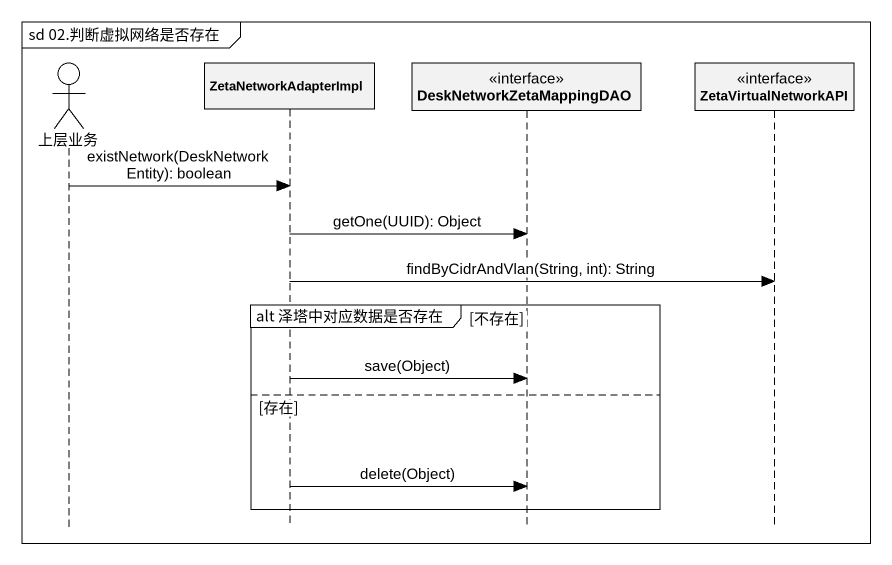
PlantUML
@startuml
mainframe sd 02.判断虚拟网络是否存在
hide footbox
actor 上层业务
participant ZetaNetworkAdapterImpl
participant DeskNetworkZetaMappingDAO <<interface>>
participant ZetaVirtualNetworkAPI <<interface>>

上层业务 -> ZetaNetworkAdapterImpl : existNetwork(DeskNetworkEntity): boolean
ZetaNetworkAdapterImpl -> DeskNetworkZetaMappingDAO : getOne(UUID): Object
ZetaNetworkAdapterImpl -> ZetaVirtualNetworkAPI : findByCidrAndVlan(String, int): String
group alt 泽塔中对应数据是否存在 [不存在]
  ZetaNetworkAdapterImpl -> DeskNetworkZetaMappingDAO : save(Object)
else 存在
  ZetaNetworkAdapterImpl -> DeskNetworkZetaMappingDAO : delete(Object)
end
@enduml
